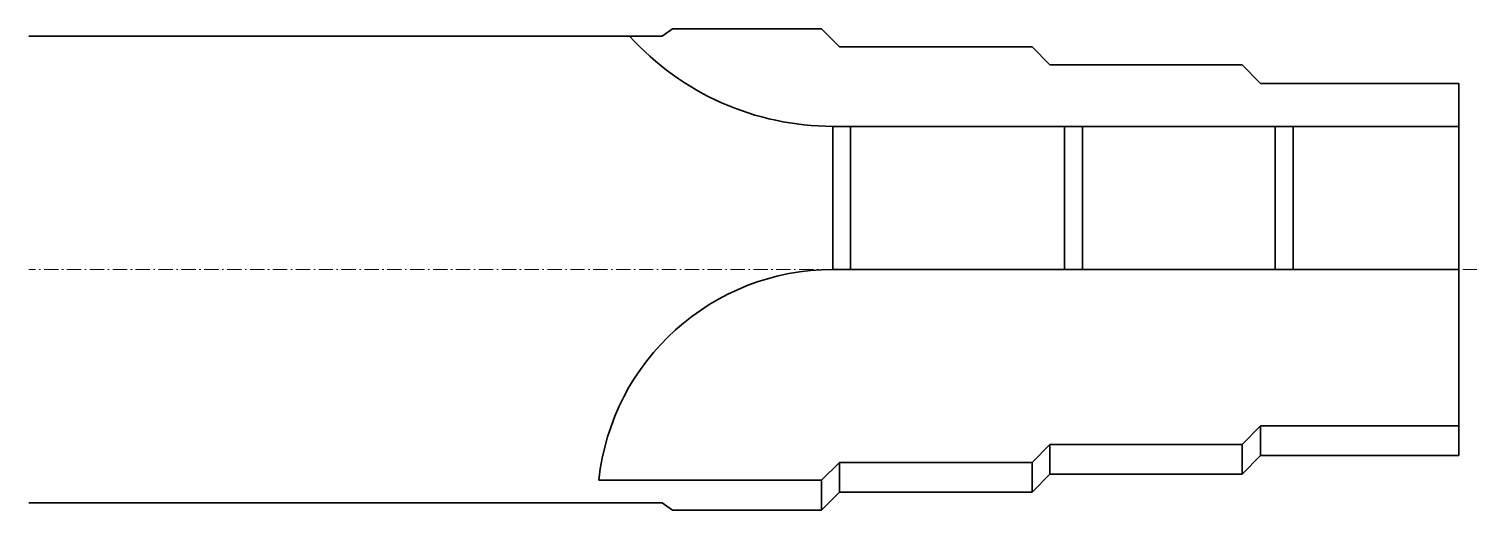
# Model space of a CAD drawing. Header units: millimetres. Extents: x -100 to 1, y -17 to 17.
import ezdxf

# ---------------------------------------------------------------- set-up
doc = ezdxf.new("R2010")
doc.units = ezdxf.units.MM
doc.linetypes.add('CENTER', pattern=[1.5, 1, -0.25, 0, -0.25])
doc.layers.add('1', color=4, linetype='Continuous', lineweight=30)
doc.layers.add('SK4', color=2, linetype='CENTER', lineweight=9)

msp = doc.modelspace()

# ---------------------------------------------------------------- linework, layer by layer
at = {"layer": '1'}
for p, q in [((-55.71, 16.3), (-100, 16.3)), ((-55, 16.8), (-55.71, 16.3)), ((-44.58, 16.8), (-55, 16.8)), ((-44.58, 16.8), (-43.33, 15.55)), ((-29.85, 15.55), (-43.33, 15.55)), ((-28.6, 14.3), (-29.85, 15.55)), ((-15.17, 14.3), (-28.6, 14.3)), ((-13.87, 13), (-15.17, 14.3)), ((0, 13), (-13.87, 13)), ((0, 13), (0, -13)), ((0, 10), (-43.79, 10)), ((-43.79, 0), (-43.79, 10)), ((-42.54, 0), (-42.54, 10)), ((-27.58, 0), (-27.58, 10)), ((-26.33, 0), (-26.33, 10)), ((-12.85, 0), (-12.85, 10)), ((-11.6, 10), (-11.6, 0)), ((0, 0), (-43.79, 0)), ((-13.87, -10.92), (-15.17, -12.22)), ((0, -10.92), (-13.87, -10.92)), ((-13.87, -10.92), (-13.87, -13)), ((-28.6, -12.22), (-29.85, -13.47)), ((-15.17, -12.22), (-28.6, -12.22)), ((-28.6, -14.3), (-28.6, -12.22)), ((-15.17, -14.3), (-15.17, -12.22)), ((-13.87, -13), (-15.17, -14.3)), ((0, -13), (-13.87, -13)), ((-43.33, -13.47), (-44.58, -14.72)), ((-29.85, -13.47), (-43.33, -13.47)), ((-43.33, -15.55), (-43.33, -13.47)), ((-29.85, -15.55), (-29.85, -13.47)), ((-44.58, -14.72), (-60.15, -14.72)), ((-44.58, -16.8), (-44.58, -14.72)), ((-28.6, -14.3), (-29.85, -15.55)), ((-15.17, -14.3), (-28.6, -14.3)), ((-43.33, -15.55), (-44.58, -16.8)), ((-29.85, -15.55), (-43.33, -15.55)), ((-55.71, -16.3), (-100, -16.3)), ((-55, -16.8), (-55.71, -16.3)), ((-44.58, -16.8), (-55, -16.8))]:
    msp.add_line(p, q, dxfattribs=at)
for centre, radius, start, end in [((-43.79, 29.17), 19.17, 222.1734, 270), ((-43.79, -16.45), 16.45, 90, 173.9379)]:
    msp.add_arc(centre, radius, start, end, dxfattribs=at)
at = {"layer": 'SK4'}
msp.add_line((1.26, 0), (-100, 0), dxfattribs=at)

doc.saveas('drawing.dxf')
